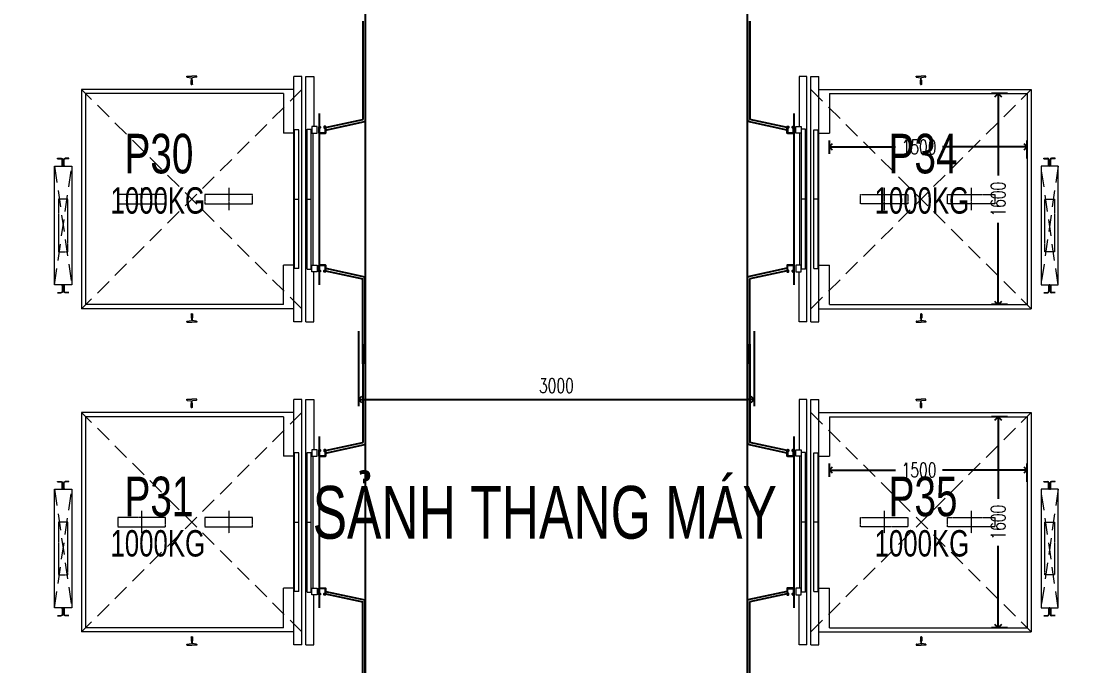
# Model space of a CAD drawing. Header units: millimetres. Extents: x -361681467 to 361175952, y -1292982 to 1550216.
# Drawn here: x -48872 to -40859, y 20331 to 25220 of the extents above; entities that cross this region are included whole.
import ezdxf
from ezdxf.enums import TextEntityAlignment as Align
from ezdxf.xclip import XClip

# ---------------------------------------------------------------- set-up
doc = ezdxf.new("R2010")
doc.units = ezdxf.units.MM
doc.header["$MEASUREMENT"] = 0
doc.header["$XCLIPFRAME"] = 0
for name, pattern in [('Xref_ST_MBDV Cot vach 30.7.2022$0$CENTERX2', [4, 2.5, -0.5, 0.5, -0.5]), ('Xref_ST_MBDV Cot vach 30.7.2022$0$HIDDEN', [0.375, 0.25, -0.125]), ('Xref_ST_MBDV Cot vach 30.7.2022$0$PHANTOMX2', [5, 2.5, -0.5, 0.5, -0.5, 0.5, -0.5])]:
    doc.linetypes.add(name, pattern=pattern)
doc.layers.add('00_duong_QH', color=7, linetype='Continuous', lineweight=9)
doc.layers.add('Xref_ST_MBDV Cot vach 30.7.2022$0$KT-Noi that', color=36, linetype='Continuous', lineweight=9)
doc.layers.add('Xref_ST_MBDV Cot vach 30.7.2022$0$KT-Net manh', color=139, linetype='Continuous')
doc.layers.add('Xref_ST_MBDV Cot vach 30.7.2022$0$KT-Text', color=7, linetype='Continuous')
doc.styles.add('Xref_ST_MBDV Cot vach 30.7.2022$0$Arial', font='arial.ttf', dxfattribs={"width": 0.7})
doc.styles.add('Xref_ST_MBDV Cot vach 30.7.2022$0$DIM', font='vnsimli.shx', dxfattribs={"width": 0.7})
doc.styles.add('Xref_ST_MBDV Cot vach 30.7.2022$0$xref.N.Cot vach tang N2$0$DIM', font='vnsimli.shx', dxfattribs={"width": 0.7})
doc.dimstyles.new('Xref_ST_MBDV Cot vach 30.7.2022$0$CCU 1-100 A1', dxfattribs={"dimscale": 100, "dimtxt": 2.2, "dimasz": 1, "dimexe": 1, "dimexo": 0, "dimgap": 1, "dimtad": 1, "dimdec": 0, "dimdsep": 46, "dimtxsty": 'Xref_ST_MBDV Cot vach 30.7.2022$0$DIM', "dimblk1": 'Xref_ST_MBDV Cot vach 30.7.2022$0$_ARCHTICK', "dimblk2": 'Xref_ST_MBDV Cot vach 30.7.2022$0$_ARCHTICK', "dimsah": 1, "dimcen": 0, "dimdle": 1, "dimclrd": 256, "dimclre": 256, "dimclrt": 31, "dimadec": 0, "dimazin": 0, "dimtfac": 1, "dimtdec": 0, "dimtix": 1, "dimtmove": 2, "dimatfit": 3, "dimldrblk": 'Xref_ST_MBDV Cot vach 30.7.2022$0$_ARCHTICK', "dimfxl": 8, "dimtolj": 1, "dimarcsym": 0})
doc.dimstyles.new('Xref_ST_MBDV Cot vach 30.7.2022$0$xref.N.Cot vach tang N2$0$CCU 1-100 A1', dxfattribs={"dimscale": 100, "dimtxt": 2.2, "dimasz": 1, "dimexe": 1, "dimexo": 0, "dimgap": 1, "dimtad": 1, "dimdec": 0, "dimdsep": 46, "dimtxsty": 'Xref_ST_MBDV Cot vach 30.7.2022$0$xref.N.Cot vach tang N2$0$DIM', "dimblk1": 'Xref_ST_MBDV Cot vach 30.7.2022$0$xref.N.Cot vach tang N2$0$_ARCHTICK', "dimblk2": 'Xref_ST_MBDV Cot vach 30.7.2022$0$xref.N.Cot vach tang N2$0$_ARCHTICK', "dimsah": 1, "dimcen": 0, "dimdle": 1, "dimclrd": 256, "dimclre": 256, "dimclrt": 31, "dimadec": 0, "dimazin": 0, "dimtfac": 1, "dimtdec": 0, "dimtix": 1, "dimtmove": 2, "dimatfit": 3, "dimldrblk": 'Xref_ST_MBDV Cot vach 30.7.2022$0$xref.N.Cot vach tang N2$0$_ARCHTICK', "dimfxl": 8, "dimtolj": 1, "dimarcsym": 0})

# ---------------------------------------------------------------- blocks, each defined once
blk = doc.blocks.new('Xref_ST_MBDV Cot vach 30.7.2022$0$_Open90')
at = {"color": 0, "linetype": 'ByBlock', "lineweight": -2}
for p, q in [((0, 0), (-1, 0)), ((-0.5, 0.5), (0, 0)), ((0, 0), (-0.5, -0.5))]:
    blk.add_line(p, q, dxfattribs=at)
blk = doc.blocks.new('*D20')
at = {"layer": 'Defpoints', "color": 5, "transparency": 16777216}
for p, q in [((-2230, 1494.3), (-2230, 1595.8)), ((-2180, 1545.8), (-1728.4, 1545.8)), ((-780, 1545.8), (-1371.8, 1545.8)), ((-730, 1457.2), (-730, 1595.8))]:
    blk.add_line(p, q, dxfattribs=at)
at = {"layer": 'Defpoints', "color": 0, "transparency": 16777216}
for p in [(-2230, 1545.8), (-2230, 1494.3, 0), (-730, 1457.2, 0)]:
    blk.add_point(p, dxfattribs=at)
at = {"layer": 'Defpoints', "color": 5, "transparency": 16777216, "xscale": 50, "yscale": 50, "zscale": 50, "rotation": 180}
blk.add_blockref('Xref_ST_MBDV Cot vach 30.7.2022$0$_Open90', (-2230, 1545.8), dxfattribs=at)
at = {"layer": 'Defpoints', "color": 5, "transparency": 16777216, "xscale": 50, "yscale": 50, "zscale": 50}
blk.add_blockref('Xref_ST_MBDV Cot vach 30.7.2022$0$_Open90', (-730, 1545.8), dxfattribs=at)
at = {"layer": 'Defpoints', "color": 5, "transparency": 16777216, "insert": (-1550.1, 1545.8), "char_height": 110, "attachment_point": 5, "style": 'Xref_ST_MBDV Cot vach 30.7.2022$0$DIM'}
blk.add_mtext('\\A1;1500', dxfattribs=at)
blk = doc.blocks.new('Xref_ST_MBDV Cot vach 30.7.2022$0$_ARCHTICK')
at = {"color": 0, "linetype": 'ByBlock', "const_width": 0.15}
blk.add_lwpolyline([(-0.5, -0.5), (0.5, 0.5)], dxfattribs=at)
blk = doc.blocks.new('*D21')
at = {"layer": 'Defpoints', "color": 5, "transparency": 16777216}
for p, q in [((-879.1, 1950), (-1000.2, 1950)), ((-950.2, 1900), (-950.2, 1328.3)), ((-950.2, 400), (-950.2, 971.7)), ((-879.1, 350), (-1000.2, 350))]:
    blk.add_line(p, q, dxfattribs=at)
at = {"layer": 'Defpoints', "color": 0, "transparency": 16777216}
for p in [(-879.1, 1950, 0), (-950.2, 350), (-879.1, 350, 0)]:
    blk.add_point(p, dxfattribs=at)
at = {"layer": 'Defpoints', "color": 5, "transparency": 16777216, "xscale": 50, "yscale": 50, "zscale": 50}
for p, rotation in [((-950.2, 1950), 90), ((-950.2, 350), 270)]:
    blk.add_blockref('Xref_ST_MBDV Cot vach 30.7.2022$0$_Open90', p, dxfattribs=dict(at, rotation=rotation))
at = {"layer": 'Defpoints', "color": 5, "transparency": 16777216, "insert": (-950.2, 1150), "char_height": 110, "attachment_point": 5, "rotation": 90, "style": 'Xref_ST_MBDV Cot vach 30.7.2022$0$DIM'}
blk.add_mtext('\\A1;1600', dxfattribs=at)
blk = doc.blocks.new('Xref_ST_MBDV Cot vach 30.7.2022$0$xref.N.Cot vach tang N2$0$_Open90')
at = {"color": 0, "linetype": 'ByBlock', "lineweight": -2}
for p, q in [((0, 0), (-1, 0)), ((-0.5, 0.5), (0, 0)), ((0, 0), (-0.5, -0.5))]:
    blk.add_line(p, q, dxfattribs=at)
blk = doc.blocks.new('*D51')
at = {"layer": 'Defpoints', "color": 5, "transparency": 16777216}
for p, q in [((-46313.6, 22870.4), (-46313.6, 22300.8)), ((-43313.5, 22870.4), (-43313.5, 22300.8)), ((-46263.6, 22350.8), (-43363.5, 22350.8))]:
    blk.add_line(p, q, dxfattribs=at)
at = {"layer": 'Defpoints', "color": 0, "transparency": 16777216}
for p in [(-46313.6, 22870.4), (-43313.5, 22870.4), (-43313.5, 22350.8)]:
    blk.add_point(p, dxfattribs=at)
at = {"layer": 'Defpoints', "color": 5, "transparency": 16777216, "xscale": 50, "yscale": 50, "zscale": 50, "rotation": 180}
blk.add_blockref('Xref_ST_MBDV Cot vach 30.7.2022$0$xref.N.Cot vach tang N2$0$_Open90', (-46313.6, 22350.8), dxfattribs=at)
at = {"layer": 'Defpoints', "color": 5, "transparency": 16777216, "xscale": 50, "yscale": 50, "zscale": 50}
blk.add_blockref('Xref_ST_MBDV Cot vach 30.7.2022$0$xref.N.Cot vach tang N2$0$_Open90', (-43313.5, 22350.8), dxfattribs=at)
at = {"layer": 'Defpoints', "color": 5, "transparency": 16777216, "insert": (-44813.5, 22455.8), "char_height": 110, "attachment_point": 5, "style": 'Xref_ST_MBDV Cot vach 30.7.2022$0$xref.N.Cot vach tang N2$0$DIM'}
blk.add_mtext('\\A1;3000', dxfattribs=at)
blk = doc.blocks.new('Xref_ST_MBDV Cot vach 30.7.2022$0$xref.N.Cot vach tang N2$0$_ARCHTICK')
at = {"color": 0, "linetype": 'ByBlock', "const_width": 0.15}
blk.add_lwpolyline([(-0.5, -0.5), (0.5, 0.5)], dxfattribs=at)
blk = doc.blocks.new('ĂERWER')
at = {"layer": 'Xref_ST_MBDV Cot vach 30.7.2022$0$KT-Text', "style": 'Xref_ST_MBDV Cot vach 30.7.2022$0$Arial', "width": 0.7}
for s, height, p in [('P30', 300, (-41535.8, 23804)), ('P34', 300, (-35741.8, 23804)), ('1000KG', 200, (-41642.7, 23498.5)), ('1000KG', 200, (-35848.7, 23498.5)), ('P31', 300, (-41535.8, 21204)), ('P35', 300, (-35741.8, 21204)), ('1000KG', 200, (-41642.7, 20898.5)), ('1000KG', 200, (-35848.7, 20898.5))]:
    blk.add_text(s, height=height, dxfattribs=at).set_placement(p)
blk = doc.blocks.new('Xref_ST_MBDV Cot vach 30.7.2022$0$TM 1000kg')
at = {"layer": 'Xref_ST_MBDV Cot vach 30.7.2022$0$KT-Net manh'}
for p, q in [((-2850, 2500), (-2850, 1742.2)), ((-2832, 2500), (-2832, 1754.4)), ((-2500, 1800), (-2500, 500)), ((-2850, 1742.2), (-2847, 1742.2)), ((-2847, 1742.2), (-2847, 1739.2)), ((-2550, 1674.2), (-2847, 1739.2)), ((-2550, 1692.7), (-2832, 1754.4)), ((-2550, 625.8), (-2847, 560.8)), ((-2550, 607.3), (-2832, 545.6)), ((-2850, 557.8), (-2847, 557.8)), ((-2850, -100), (-2850, 557.8)), ((-2847, 557.8), (-2847, 560.8)), ((-2832, -100), (-2832, 545.6))]:
    blk.add_line(p, q, dxfattribs=at)
at = {"layer": 'Xref_ST_MBDV Cot vach 30.7.2022$0$KT-Net manh', "const_width": 2}
for points in [[(-2847, 1742.2), (-2832, 1754.4)], [(-2847, 557.8), (-2832, 545.6)]]:
    blk.add_lwpolyline(points, dxfattribs=at)
at = {"layer": 'Xref_ST_MBDV Cot vach 30.7.2022$0$KT-Net manh', "ltscale": 2}
for points in [[(-2510, 1700), (-2500, 1700), (-2500, 1650), (-2550, 1650), (-2550, 1700), (-2540, 1700), (-2540, 1690), (-2541.6, 1690), (-2541.6, 1698.4), (-2548.4, 1698.4), (-2548.4, 1651.6), (-2501.6, 1651.6), (-2501.6, 1698.4), (-2508.4, 1698.4), (-2508.4, 1690), (-2510, 1690)], [(-2510, 600), (-2500, 600), (-2500, 650), (-2550, 650), (-2550, 600), (-2540, 600), (-2540, 610), (-2541.6, 610), (-2541.6, 601.6), (-2548.4, 601.6), (-2548.4, 648.4), (-2501.6, 648.4), (-2501.6, 601.6), (-2508.4, 601.6), (-2508.4, 610), (-2510, 610)]]:
    blk.add_lwpolyline(points, close=True, dxfattribs=at)
at = {"layer": 'Xref_ST_MBDV Cot vach 30.7.2022$0$KT-Noi that', "linetype": 'Continuous', "ltscale": 2}
for p, q in [((-2460, 2080, 0), (-2460, 1700, 0)), ((-2400, 2080, 0), (-2460, 2080, 0)), ((-2400, 220, 0), (-2400, 2080, 0)), ((-2370, 220, 0), (-2370, 2080, 0)), ((-2370, 2080, 0), (-2310, 2080, 0)), ((-2310, 220, 0), (-2310, 2080, 0)), ((-2310, 1981, 0), (-700, 1981, 0)), ((-2230, 1950, 0), (-730, 1950, 0)), ((-2230, 1950, 0), (-2230, 1650, 0)), ((-730, 1950, 0), (-730, 350, 0)), ((-700, 1981, 0), (-700, 319, 0)), ((-2455, 650, 0), (-2455, 1650, 0)), ((-2441.3, 620, 0), (-2441.3, 1680, 0)), ((-2411, 1680, 0), (-2441.3, 1680, 0)), ((-2411, 620, 0), (-2411, 1680, 0)), ((-2348, 625, 0), (-2348, 1675, 0)), ((-2348, 1675, 0), (-2314, 1675, 0)), ((-2314, 625, 0), (-2314, 1675, 0)), ((-2310, 1650, 0), (-2230, 1650, 0)), ((-2411, 1150, 0), (-2441.3, 1150, 0)), ((-2314, 1150, 0), (-2348, 1150, 0)), ((-2310, 650, 0), (-2230, 650, 0)), ((-2230, 350, 0), (-2230, 650, 0)), ((-2460, 220, 0), (-2460, 600, 0)), ((-2411, 620, 0), (-2441.3, 620, 0)), ((-2348, 625, 0), (-2314, 625, 0)), ((-2230, 350, 0), (-730, 350, 0)), ((-2310, 319, 0), (-700, 319, 0)), ((-2400, 220, 0), (-2460, 220, 0)), ((-2370, 220, 0), (-2310, 220, 0))]:
    blk.add_line(p, q, dxfattribs=at)
at = {"layer": 'Xref_ST_MBDV Cot vach 30.7.2022$0$KT-Noi that', "linetype": 'Continuous'}
for p, q in [((-1572.5, 2077, 0), (-1572.5, 2082, 0)), ((-1572.5, 2082, 0), (-1535, 2082, 0)), ((-1569.5, 2074, 0), (-1540.1, 2070.9, 0)), ((-1540, 2021, 0), (-1540, 2050, 0)), ((-1539, 2020, 0), (-1535, 2020, 0)), ((-1537.1, 2054.1, 0), (-1537.1, 2067.9, 0)), ((-1497.5, 2082, 0), (-1535, 2082, 0)), ((-1531, 2020, 0), (-1535, 2020, 0)), ((-1532.9, 2054.1, 0), (-1532.9, 2067.9, 0)), ((-1530, 2021, 0), (-1530, 2050, 0)), ((-1500.5, 2074, 0), (-1529.9, 2070.9, 0)), ((-1497.5, 2077, 0), (-1497.5, 2082, 0)), ((-603.5, 1460, 0), (-574.4, 1460, 0)), ((-603.5, 1456.8, 0), (-603.5, 1460, 0)), ((-603.5, 1456.8, 0), (-574.4, 1456.8, 0)), ((-568.2, 1406.2, 0), (-568.2, 1450.6, 0)), ((-565, 1406.2, 0), (-565, 1450.6, 0)), ((-555, 1406.2, 0), (-555, 1450.6, 0)), ((-551.8, 1406.2, 0), (-551.8, 1450.6, 0)), ((-516.5, 1460, 0), (-545.6, 1460, 0)), ((-516.5, 1456.8, 0), (-545.6, 1456.8, 0)), ((-516.5, 1456.8, 0), (-516.5, 1460, 0)), ((-558, 1403.2, 0), (-562, 1403.2, 0)), ((-558, 1400, 0), (-562, 1400, 0)), ((-568.2, 493.8, 0), (-568.2, 449.4, 0)), ((-565, 493.8, 0), (-565, 449.4, 0)), ((-558, 500, 0), (-562, 500, 0)), ((-558, 496.8, 0), (-562, 496.8, 0)), ((-555, 493.8, 0), (-555, 449.4, 0)), ((-551.8, 493.8, 0), (-551.8, 449.4, 0)), ((-603.5, 443.2, 0), (-574.4, 443.2, 0)), ((-603.5, 440, 0), (-574.4, 440, 0)), ((-516.5, 443.2, 0), (-545.6, 443.2, 0)), ((-516.5, 440, 0), (-545.6, 440, 0)), ((-1540, 279, 0), (-1540, 250, 0)), ((-1539, 280, 0), (-1535, 280, 0)), ((-1537.1, 245.9, 0), (-1537.1, 232.1, 0)), ((-1531, 280, 0), (-1535, 280, 0)), ((-1532.9, 245.9, 0), (-1532.9, 232.1, 0)), ((-1530, 279, 0), (-1530, 250, 0)), ((-1572.5, 223, 0), (-1572.5, 218, 0)), ((-1572.5, 218, 0), (-1535, 218, 0)), ((-1569.5, 226, 0), (-1540.1, 229.1, 0)), ((-1497.5, 218, 0), (-1535, 218, 0)), ((-1500.5, 226, 0), (-1529.9, 229.1, 0)), ((-1497.5, 223, 0), (-1497.5, 218, 0))]:
    blk.add_line(p, q, dxfattribs=at)
at = {"layer": 'Xref_ST_MBDV Cot vach 30.7.2022$0$KT-Noi that', "linetype": 'Xref_ST_MBDV Cot vach 30.7.2022$0$HIDDEN', "ltscale": 500}
for p, q in [((-2370, 1981, 0), (-700, 319, 0)), ((-2370, 319, 0), (-700, 1981, 0)), ((-495, 1400, 0), (-625, 500, 0)), ((-495, 500, 0), (-625, 1400, 0))]:
    blk.add_line(p, q, dxfattribs=at)
at = {"layer": 'Xref_ST_MBDV Cot vach 30.7.2022$0$KT-Noi that', "linetype": 'Xref_ST_MBDV Cot vach 30.7.2022$0$CENTERX2'}
for p, q in [((-1815, 1236, 0), (-1815, 1066.7, 0)), ((-1155, 1236, 0), (-1155, 1066.7, 0))]:
    blk.add_line(p, q, dxfattribs=at)
at = {"layer": 'Xref_ST_MBDV Cot vach 30.7.2022$0$KT-Noi that', "linetype": 'Continuous', "ltscale": 2, "elevation": 0}
for points in [[(-2485, 1700), (-2445, 1700), (-2445, 1650), (-2485, 1650)], [(-495, 1400), (-625, 1400), (-625, 500), (-495, 500)], [(-2485, 600), (-2445, 600), (-2445, 650), (-2485, 650)]]:
    blk.add_lwpolyline(points, close=True, dxfattribs=at)
at = {"layer": 'Xref_ST_MBDV Cot vach 30.7.2022$0$KT-Noi that', "linetype": 'Xref_ST_MBDV Cot vach 30.7.2022$0$PHANTOMX2', "elevation": 0}
for points in [[(-1635, 1186), (-1635, 1114), (-1995, 1114), (-1995, 1186)], [(-975, 1186), (-975, 1114), (-1335, 1114), (-1335, 1186)], [(-524, 1150), (-524, 750), (-596, 750), (-596, 1150)]]:
    blk.add_lwpolyline(points, close=True, dxfattribs=at)
at = {"layer": 'Xref_ST_MBDV Cot vach 30.7.2022$0$KT-Noi that', "linetype": 'Continuous'}
for centre, radius, start, end in [((-1569.5, 2077, 0), 3, 180, 270), ((-1540.1, 2067.9, 0), 3, 0, 90), ((-1542.3, 2054.7, 0), 5.25, 295.66972, 353.31728), ((-1539, 2021, 0), 1, 180, 270), ((-1529.9, 2067.9, 0), 3, 90, 180), ((-1527.7, 2054.7, 0), 5.25, 186.68272, 244.33028), ((-1531, 2021, 0), 1, 270, 0), ((-1500.5, 2077, 0), 3, 270, 0), ((-574.4, 1450.6, 0), 9.4, 0, 90), ((-574.4, 1450.6, 0), 6.2, 0, 90), ((-545.6, 1450.6, 0), 9.4, 90, 180), ((-545.6, 1450.6, 0), 6.2, 90, 180), ((-562, 1406.2, 0), 6.2, 180, 270), ((-562, 1406.2, 0), 3, 180, 270), ((-558, 1406.2, 0), 3, 270, 0), ((-558, 1406.2, 0), 6.2, 270, 0), ((-562, 493.8, 0), 6.2, 90, 180), ((-562, 493.8, 0), 3, 90, 180), ((-558, 493.8, 0), 6.2, 0, 90), ((-558, 493.8, 0), 3, 0, 90), ((-574.4, 449.4, 0), 6.2, 270, 0), ((-574.4, 449.4, 0), 9.4, 270, 0), ((-545.6, 449.4, 0), 9.4, 180, 270), ((-545.6, 449.4, 0), 6.2, 180, 270), ((-1539, 279, 0), 1, 90, 180), ((-1542.3, 245.3, 0), 5.25, 6.68272, 64.33028), ((-1527.7, 245.3, 0), 5.25, 115.66972, 173.31728), ((-1531, 279, 0), 1, 0, 90), ((-1569.5, 223, 0), 3, 90, 180), ((-1540.1, 232.1, 0), 3, 270, 0), ((-1529.9, 232.1, 0), 3, 180, 270), ((-1500.5, 223, 0), 3, 0, 90)]:
    blk.add_arc(centre, radius, start, end, dxfattribs=at)
at = {"layer": 'Defpoints', "color": 5}
for base, p1, p2, angle, picture, middle in [((-950.2, 350), (-879.1, 1950, 0), (-879.1, 350, 0), 90, '*D21', (-950.2, 1150)), ((-2230, 1545.8), (-730, 1457.2, 0), (-2230, 1494.3, 0), 180, '*D20', (-1550.1, 1545.8))]:
    dim = blk.add_linear_dim(base=base, p1=p1, p2=p2, angle=angle, dimstyle='Xref_ST_MBDV Cot vach 30.7.2022$0$CCU 1-100 A1', override={"dimscale": 50, "dimblk1": 'Xref_ST_MBDV Cot vach 30.7.2022$0$_Open90', "dimblk2": 'Xref_ST_MBDV Cot vach 30.7.2022$0$_Open90', "dimclrd": 5, "dimclre": 5, "dimclrt": 5, "dimlwd": 65535, "dimlwe": 65535}, dxfattribs=at)
    dim.commit()
    dim.dimension.update_dxf_attribs({"geometry": picture, "text_midpoint": middle, "dimtype": 128})

msp = doc.modelspace()

# ---------------------------------------------------------------- linework, layer by layer
at = {"layer": '00_duong_QH', "color": 251, "extrusion": (7.52316e-37, 3.29453e-06, 1), "elevation": -0.7}
for points in [[(-73995.4, 47058.4), (-74402.9, 48238.6), (-74743.3, 49264.2, -0.572135), (-70356.3, 55577), (-70356.3, 55577), (-55283.7, 51221.9, -0.260044), (-52353, 48619), (-48213, 36692.5), (-46490.6, 31673.7, -0.085159), (-46189.3, 29842.7), (-46199.4, 28170.4), (-43263.5, 28170.4, -0.485333), (-42963.5, 28570.4), (-14846.4, 28570.4, -0.332565), (-9646.5, 23917.1), (-8080.4, 16402), (-8041.4, 16200.2), (-7198.6, 12371.4, -0.474364), (-12357.6, 6070.4), (-45142.5, 6070.4), (-57495, 6070.4, -0.321044), (-62697.4, 9785.7), (-71022.3, 33863.9, 0.410943), (-71669.2, 34182.9)], [(-7605.7, 12428.3, -0.462261), (-12359, 6670.4), (-57540.4, 6680.2, -0.32003), (-62128.4, 9976.3), (-70455.2, 34060, 0.414195), (-71870.6, 34748.2, 0.414195)], [(-7408.8, 12463.3, -0.46235), (-12357.6, 6470.4), (-57540.8, 6480.2, -0.320024), (-62317.6, 9911.4), (-70644.2, 33994.6, 0.414195), (-71805.3, 34559.2)]]:
    msp.add_lwpolyline(points, format="xyb", dxfattribs=at)
at = {"layer": 'Xref_ST_MBDV Cot vach 30.7.2022$0$KT-Net manh', "elevation": 0}
msp.add_lwpolyline([(-46263.6, 17670.4), (-43363.5, 17670.4), (-43363.5, 28020.4), (-46263.6, 28020.4)], close=True, dxfattribs=at)

# ---------------------------------------------------------------- block references
at = {"layer": 'Xref_ST_MBDV Cot vach 30.7.2022$0$KT-Noi that', "xscale": -1}
for p in [(-49113.5, 22720.4, 0), (-49113.5, 20270.4, 0)]:
    msp.add_blockref('Xref_ST_MBDV Cot vach 30.7.2022$0$TM 1000kg', p, dxfattribs=at)
at = {"layer": 'Xref_ST_MBDV Cot vach 30.7.2022$0$KT-Noi that'}
for p in [(-40513.5, 22720.4, 0), (-40513.5, 20270.4, 0)]:
    msp.add_blockref('Xref_ST_MBDV Cot vach 30.7.2022$0$TM 1000kg', p, dxfattribs=at)
at = {"layer": 'Xref_ST_MBDV Cot vach 30.7.2022$0$KT-Text'}
ref = msp.add_blockref('ĂERWER', (-6552.1, 261.9, 0), dxfattribs=at)
XClip(ref).set_block_clipping_path([(-133489.1081807008, -21770.7940722231), (18510.8918192992, 81029.2059277769)])

# ---------------------------------------------------------------- texts
at = {"layer": 'Xref_ST_MBDV Cot vach 30.7.2022$0$KT-Text', "extrusion": (-8.16706e-08, 6.125e-10, 1), "style": 'Xref_ST_MBDV Cot vach 30.7.2022$0$Arial', "width": 0.7}
msp.add_text('SẢNH THANG MÁY', height=400, dxfattribs=at).set_placement((-44901.6, 21295.6, 0), align=Align.CENTER)

# ---------------------------------------------------------------- dimensions: what is measured, and where the dimension line sits
at = {"layer": 'Defpoints', "color": 5}
dim = msp.add_linear_dim(base=(-43313.5, 22350.8), p1=(-46313.6, 22870.4), p2=(-43313.5, 22870.4), dimstyle='Xref_ST_MBDV Cot vach 30.7.2022$0$xref.N.Cot vach tang N2$0$CCU 1-100 A1', override={"dimscale": 50, "dimblk1": 'Xref_ST_MBDV Cot vach 30.7.2022$0$xref.N.Cot vach tang N2$0$_Open90', "dimblk2": 'Xref_ST_MBDV Cot vach 30.7.2022$0$xref.N.Cot vach tang N2$0$_Open90', "dimclrd": 5, "dimclre": 5, "dimclrt": 5, "dimlwd": 65535, "dimlwe": 65535}, dxfattribs=at)
dim.commit()
dim.dimension.update_dxf_attribs({"geometry": '*D51', "text_midpoint": (-44813.5, 22455.8)})

doc.saveas('drawing.dxf')
